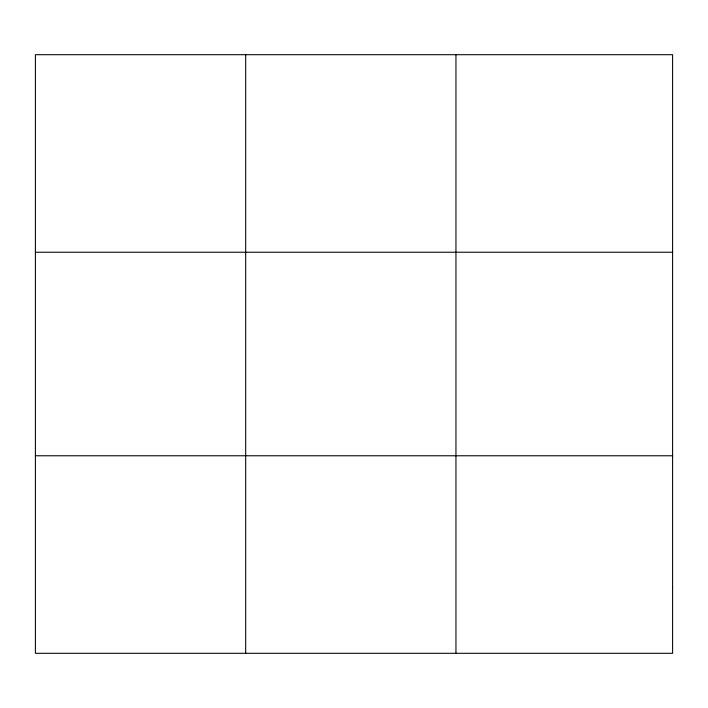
<?xml version="1.0" encoding="UTF-8"?>
<svg xmlns="http://www.w3.org/2000/svg" width="708" height="708" viewBox="0 0 708 708"><rect width="100%" height="100%" fill="white"/><g stroke="black" fill="none" stroke-linecap="round" stroke-linejoin="round"><path stroke-width="1.06" d="M245.676 54.702L245.676 653.298M455.952 54.702L455.952 653.298M35.4 252.234L672.6 252.234M35.4 455.766L672.6 455.766M672.6 587.454L672.6 653.298L35.4 653.298L35.4 54.702L672.6 54.702L672.6 587.454"/></g></svg>
